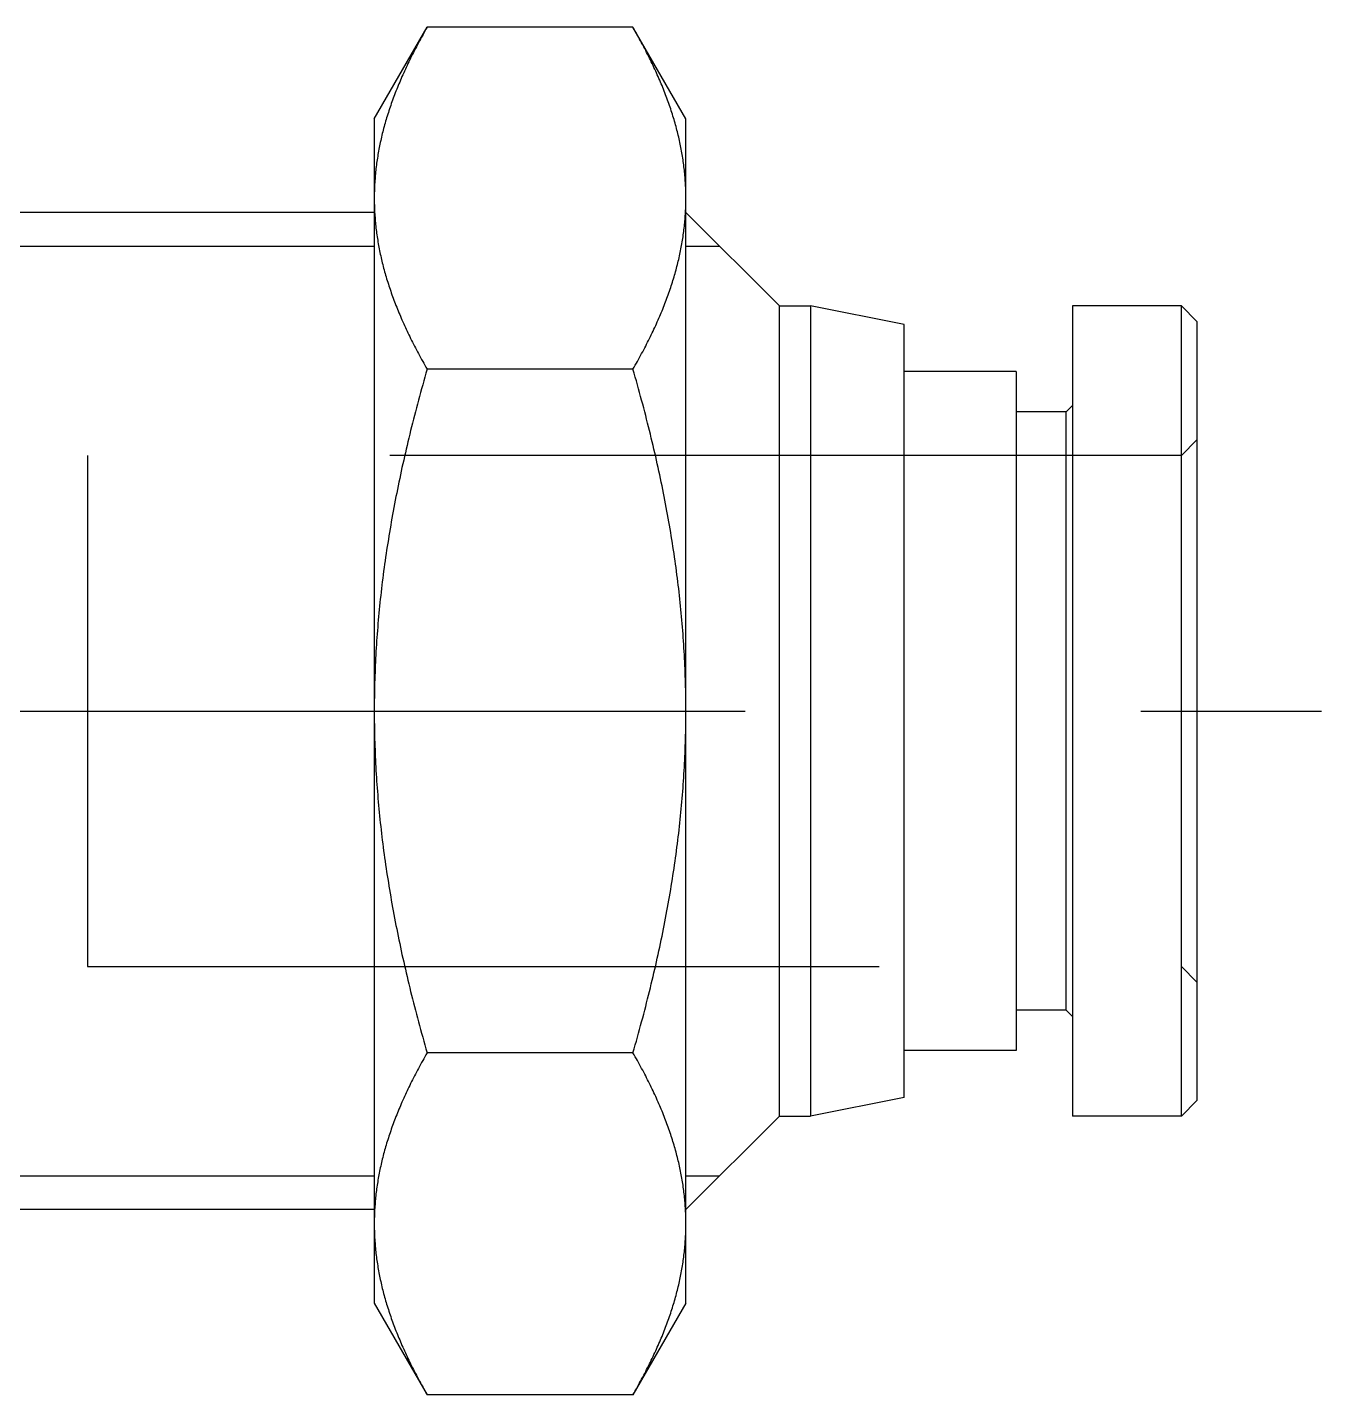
# Model space of a CAD drawing. Extents: x -4.4 to 71.4, y -28.5 to 13.
# Drawn here: x 18.23 to 39, y -10.97 to 10.97 of the extents above; entities that cross this region are included whole.
import ezdxf

# ---------------------------------------------------------------- set-up
doc = ezdxf.new("R2010")
doc.units = 0
doc.linetypes.add('CENTER', pattern=[50.8, 31.75, -6.35, 6.35, -6.35])
doc.linetypes.add('DASHED', pattern=[19.05, 12.7, -6.35])
doc.layers.get('0').update_dxf_attribs({"linetype": 'CONTINUOUS'})
doc.layers.add('CENTER', color=1, linetype='CENTER')

msp = doc.modelspace()

# ---------------------------------------------------------------- linework, layer by layer
at = {"color": 7, "linetype": 'CONTINUOUS'}
for p, q in [((23.8, 9.5), (24.648, 10.97)), ((27.951, 10.97), (24.648, 10.97)), ((28.8, 9.5), (27.951, 10.97)), ((23.8, 9.5), (23.8, 8.227)), ((28.8, 8.227), (28.8, 9.5)), ((23.8, 8.227), (23.8, 0)), ((28.8, 0), (28.8, 8.227)), ((23.8, 8), (13.2, 8)), ((30.3, 6.5), (28.8, 8)), ((30.3, -6.5), (30.3, 6.5)), ((30.3, 6.5), (30.8, 6.5)), ((30.8, 6.5), (30.8, -6.5)), ((32.3, 6.2), (30.8, 6.5)), ((35, 6.5), (35, -6.5)), ((36.75, 6.5), (35, 6.5)), ((36.75, -6.5), (36.75, 6.5)), ((37, 6.25), (36.75, 6.5)), ((32.3, -6.2), (32.3, 6.2)), ((37, 6.25), (37, -6.25)), ((27.951, 5.485), (24.648, 5.485)), ((34.1, 5.45), (32.3, 5.45)), ((34.1, 5.45), (34.1, -5.45)), ((34.9, 4.8), (35, 4.9)), ((34.9, 4.8), (34.1, 4.8)), ((34.9, -4.8), (34.9, 4.8)), ((23.8, 0), (23.8, -8.227)), ((28.8, -8.227), (28.8, 0)), ((34.9, -4.8), (34.1, -4.8)), ((34.9, -4.8), (35, -4.9)), ((27.951, -5.485), (24.648, -5.485)), ((34.1, -5.45), (32.3, -5.45)), ((32.3, -6.2), (30.8, -6.5)), ((37, -6.25), (36.75, -6.5)), ((30.3, -6.5), (28.8, -8)), ((30.3, -6.5), (30.8, -6.5)), ((36.75, -6.5), (35, -6.5)), ((23.8, -8), (13.2, -8)), ((23.8, -8.227), (23.8, -9.5)), ((28.8, -9.5), (28.8, -8.227)), ((23.8, -9.5), (24.648, -10.97)), ((28.8, -9.5), (27.951, -10.97)), ((27.951, -10.97), (24.648, -10.97))]:
    msp.add_line(p, q, dxfattribs=at)
at = {"color": 3, "linetype": 'CONTINUOUS'}
for p, q in [((13.2, 7.459), (23.8, 7.459)), ((28.8, 7.459), (29.341, 7.459)), ((13.2, -7.458), (23.8, -7.458)), ((28.8, -7.458), (29.341, -7.458))]:
    msp.add_line(p, q, dxfattribs=at)
at = {"color": 3, "linetype": 'DASHED'}
for p, q in [((37, 4.35), (36.75, 4.1)), ((19.2, 4.1), (19.2, -4.1)), ((36.75, 4.1), (19.2, 4.1)), ((19.2, -4.1), (36.75, -4.1)), ((36.75, -4.1), (37, -4.35))]:
    msp.add_line(p, q, dxfattribs=at)
at = {"color": 7}
for points in [[(24.648, 10.97, 0), (24.63, 10.938, 0), (24.613, 10.907, 0), (24.595, 10.876, 0), (24.577, 10.844, 0), (24.56, 10.813, 0), (24.543, 10.782, 0), (24.526, 10.751, 0), (24.51, 10.721, 0), (24.493, 10.69, 0), (24.477, 10.659, 0), (24.461, 10.629, 0), (24.445, 10.598, 0), (24.43, 10.568, 0), (24.414, 10.538, 0), (24.399, 10.507, 0), (24.384, 10.477, 0), (24.369, 10.447, 0), (24.355, 10.417, 0), (24.34, 10.387, 0), (24.326, 10.358, 0), (24.312, 10.328, 0), (24.299, 10.298, 0), (24.285, 10.269, 0), (24.272, 10.239, 0), (24.259, 10.21, 0), (24.245, 10.18, 0), (24.233, 10.151, 0), (24.22, 10.121, 0), (24.208, 10.092, 0), (24.195, 10.063, 0), (24.183, 10.034, 0), (24.172, 10.005, 0), (24.16, 9.976, 0), (24.148, 9.947, 0), (24.137, 9.918, 0), (24.126, 9.889, 0), (24.115, 9.86, 0), (24.105, 9.832, 0), (24.094, 9.803, 0), (24.084, 9.774, 0), (24.073, 9.746, 0), (24.064, 9.717, 0), (24.054, 9.689, 0), (24.044, 9.66, 0), (24.035, 9.632, 0), (24.026, 9.603, 0), (24.017, 9.575, 0), (24.008, 9.547, 0), (23.999, 9.518, 0), (23.991, 9.49, 0), (23.982, 9.462, 0), (23.974, 9.433, 0), (23.966, 9.405, 0), (23.958, 9.377, 0), (23.951, 9.349, 0), (23.944, 9.321, 0), (23.936, 9.293, 0), (23.929, 9.265, 0), (23.922, 9.237, 0), (23.916, 9.209, 0), (23.909, 9.181, 0), (23.903, 9.152, 0), (23.897, 9.124, 0), (23.891, 9.097, 0), (23.885, 9.069, 0), (23.88, 9.041, 0), (23.875, 9.013, 0), (23.869, 8.985, 0), (23.864, 8.957, 0), (23.86, 8.929, 0), (23.855, 8.901, 0), (23.85, 8.873, 0), (23.846, 8.845, 0), (23.842, 8.817, 0), (23.838, 8.789, 0), (23.834, 8.761, 0), (23.831, 8.733, 0), (23.828, 8.705, 0), (23.825, 8.677, 0), (23.822, 8.649, 0), (23.819, 8.621, 0), (23.816, 8.593, 0), (23.814, 8.565, 0), (23.812, 8.537, 0), (23.81, 8.509, 0), (23.808, 8.481, 0), (23.806, 8.453, 0), (23.805, 8.425, 0), (23.803, 8.397, 0), (23.802, 8.368, 0), (23.802, 8.34, 0), (23.801, 8.312, 0), (23.8, 8.284, 0), (23.8, 8.256, 0), (23.8, 8.227, 0)], [(28.8, 8.227, 0), (28.8, 8.256, 0), (28.8, 8.284, 0), (28.799, 8.312, 0), (28.798, 8.34, 0), (28.798, 8.368, 0), (28.797, 8.397, 0), (28.795, 8.425, 0), (28.794, 8.453, 0), (28.792, 8.481, 0), (28.79, 8.509, 0), (28.788, 8.537, 0), (28.786, 8.565, 0), (28.784, 8.593, 0), (28.781, 8.621, 0), (28.778, 8.649, 0), (28.775, 8.677, 0), (28.772, 8.705, 0), (28.769, 8.733, 0), (28.765, 8.761, 0), (28.762, 8.789, 0), (28.758, 8.817, 0), (28.754, 8.845, 0), (28.75, 8.873, 0), (28.745, 8.901, 0), (28.741, 8.929, 0), (28.736, 8.957, 0), (28.731, 8.985, 0), (28.726, 9.013, 0), (28.72, 9.041, 0), (28.715, 9.069, 0), (28.709, 9.097, 0), (28.703, 9.124, 0), (28.697, 9.152, 0), (28.691, 9.181, 0), (28.684, 9.209, 0), (28.677, 9.237, 0), (28.671, 9.265, 0), (28.664, 9.293, 0), (28.657, 9.321, 0), (28.649, 9.349, 0), (28.642, 9.377, 0), (28.634, 9.405, 0), (28.626, 9.433, 0), (28.618, 9.462, 0), (28.61, 9.49, 0), (28.601, 9.518, 0), (28.592, 9.547, 0), (28.584, 9.575, 0), (28.575, 9.603, 0), (28.565, 9.632, 0), (28.556, 9.66, 0), (28.546, 9.689, 0), (28.537, 9.717, 0), (28.526, 9.746, 0), (28.516, 9.774, 0), (28.506, 9.803, 0), (28.495, 9.832, 0), (28.485, 9.86, 0), (28.474, 9.889, 0), (28.463, 9.918, 0), (28.452, 9.947, 0), (28.44, 9.976, 0), (28.428, 10.005, 0), (28.417, 10.034, 0), (28.405, 10.063, 0), (28.392, 10.092, 0), (28.38, 10.121, 0), (28.367, 10.151, 0), (28.355, 10.18, 0), (28.341, 10.21, 0), (28.328, 10.239, 0), (28.315, 10.269, 0), (28.301, 10.298, 0), (28.288, 10.328, 0), (28.274, 10.358, 0), (28.259, 10.387, 0), (28.245, 10.417, 0), (28.23, 10.447, 0), (28.216, 10.477, 0), (28.201, 10.507, 0), (28.186, 10.538, 0), (28.17, 10.568, 0), (28.155, 10.598, 0), (28.139, 10.629, 0), (28.123, 10.659, 0), (28.107, 10.69, 0), (28.09, 10.721, 0), (28.074, 10.751, 0), (28.057, 10.782, 0), (28.04, 10.813, 0), (28.023, 10.844, 0), (28.005, 10.876, 0), (27.988, 10.907, 0), (27.97, 10.938, 0), (27.951, 10.97, 0)], [(23.8, 8.227, 0), (23.8, 8.199, 0), (23.8, 8.171, 0), (23.801, 8.142, 0), (23.802, 8.114, 0), (23.802, 8.086, 0), (23.803, 8.058, 0), (23.805, 8.03, 0), (23.806, 8.002, 0), (23.808, 7.973, 0), (23.81, 7.945, 0), (23.812, 7.917, 0), (23.814, 7.889, 0), (23.816, 7.861, 0), (23.819, 7.833, 0), (23.822, 7.805, 0), (23.825, 7.777, 0), (23.828, 7.749, 0), (23.831, 7.721, 0), (23.834, 7.693, 0), (23.838, 7.665, 0), (23.842, 7.638, 0), (23.846, 7.61, 0), (23.85, 7.582, 0), (23.855, 7.554, 0), (23.86, 7.526, 0), (23.864, 7.498, 0), (23.869, 7.47, 0), (23.875, 7.442, 0), (23.88, 7.414, 0), (23.885, 7.386, 0), (23.891, 7.358, 0), (23.897, 7.33, 0), (23.903, 7.302, 0), (23.909, 7.274, 0), (23.916, 7.246, 0), (23.922, 7.218, 0), (23.929, 7.19, 0), (23.936, 7.162, 0), (23.944, 7.134, 0), (23.951, 7.106, 0), (23.958, 7.077, 0), (23.966, 7.049, 0), (23.974, 7.021, 0), (23.982, 6.993, 0), (23.991, 6.965, 0), (23.999, 6.936, 0), (24.008, 6.908, 0), (24.017, 6.88, 0), (24.026, 6.851, 0), (24.035, 6.823, 0), (24.044, 6.794, 0), (24.054, 6.766, 0), (24.064, 6.737, 0), (24.073, 6.709, 0), (24.084, 6.68, 0), (24.094, 6.651, 0), (24.105, 6.623, 0), (24.115, 6.594, 0), (24.126, 6.565, 0), (24.137, 6.536, 0), (24.148, 6.507, 0), (24.16, 6.479, 0), (24.172, 6.45, 0), (24.183, 6.42, 0), (24.195, 6.391, 0), (24.208, 6.362, 0), (24.22, 6.333, 0), (24.233, 6.304, 0), (24.245, 6.274, 0), (24.259, 6.245, 0), (24.272, 6.215, 0), (24.285, 6.186, 0), (24.299, 6.156, 0), (24.312, 6.127, 0), (24.326, 6.097, 0), (24.34, 6.067, 0), (24.355, 6.037, 0), (24.369, 6.007, 0), (24.384, 5.977, 0), (24.399, 5.947, 0), (24.414, 5.917, 0), (24.43, 5.887, 0), (24.445, 5.856, 0), (24.461, 5.826, 0), (24.477, 5.795, 0), (24.493, 5.765, 0), (24.51, 5.734, 0), (24.526, 5.703, 0), (24.543, 5.672, 0), (24.56, 5.641, 0), (24.577, 5.61, 0), (24.595, 5.579, 0), (24.613, 5.548, 0), (24.63, 5.516, 0), (24.648, 5.485, 0)], [(27.951, 5.485, 0), (27.97, 5.516, 0), (27.988, 5.548, 0), (28.005, 5.579, 0), (28.023, 5.61, 0), (28.04, 5.641, 0), (28.057, 5.672, 0), (28.074, 5.703, 0), (28.09, 5.734, 0), (28.107, 5.765, 0), (28.123, 5.795, 0), (28.139, 5.826, 0), (28.155, 5.856, 0), (28.17, 5.887, 0), (28.186, 5.917, 0), (28.201, 5.947, 0), (28.216, 5.977, 0), (28.23, 6.007, 0), (28.245, 6.037, 0), (28.259, 6.067, 0), (28.274, 6.097, 0), (28.288, 6.127, 0), (28.301, 6.156, 0), (28.315, 6.186, 0), (28.328, 6.215, 0), (28.341, 6.245, 0), (28.355, 6.274, 0), (28.367, 6.304, 0), (28.38, 6.333, 0), (28.392, 6.362, 0), (28.405, 6.391, 0), (28.417, 6.42, 0), (28.428, 6.45, 0), (28.44, 6.479, 0), (28.452, 6.507, 0), (28.463, 6.536, 0), (28.474, 6.565, 0), (28.485, 6.594, 0), (28.495, 6.623, 0), (28.506, 6.651, 0), (28.516, 6.68, 0), (28.526, 6.709, 0), (28.537, 6.737, 0), (28.546, 6.766, 0), (28.556, 6.794, 0), (28.565, 6.823, 0), (28.575, 6.851, 0), (28.584, 6.88, 0), (28.592, 6.908, 0), (28.601, 6.936, 0), (28.61, 6.965, 0), (28.618, 6.993, 0), (28.626, 7.021, 0), (28.634, 7.049, 0), (28.642, 7.077, 0), (28.649, 7.106, 0), (28.657, 7.134, 0), (28.664, 7.162, 0), (28.671, 7.19, 0), (28.677, 7.218, 0), (28.684, 7.246, 0), (28.691, 7.274, 0), (28.697, 7.302, 0), (28.703, 7.33, 0), (28.709, 7.358, 0), (28.715, 7.386, 0), (28.72, 7.414, 0), (28.726, 7.442, 0), (28.731, 7.47, 0), (28.736, 7.498, 0), (28.741, 7.526, 0), (28.745, 7.554, 0), (28.75, 7.582, 0), (28.754, 7.61, 0), (28.758, 7.638, 0), (28.762, 7.665, 0), (28.765, 7.693, 0), (28.769, 7.721, 0), (28.772, 7.749, 0), (28.775, 7.777, 0), (28.778, 7.805, 0), (28.781, 7.833, 0), (28.784, 7.861, 0), (28.786, 7.889, 0), (28.788, 7.917, 0), (28.79, 7.945, 0), (28.792, 7.973, 0), (28.794, 8.002, 0), (28.795, 8.03, 0), (28.797, 8.058, 0), (28.798, 8.086, 0), (28.798, 8.114, 0), (28.799, 8.142, 0), (28.8, 8.171, 0), (28.8, 8.199, 0), (28.8, 8.227, 0)], [(24.648, 5.485, 0), (24.63, 5.422, 0), (24.613, 5.359, 0), (24.595, 5.297, 0), (24.577, 5.234, 0), (24.56, 5.172, 0), (24.543, 5.11, 0), (24.526, 5.048, 0), (24.51, 4.987, 0), (24.493, 4.925, 0), (24.477, 4.864, 0), (24.461, 4.803, 0), (24.445, 4.742, 0), (24.43, 4.681, 0), (24.414, 4.621, 0), (24.399, 4.56, 0), (24.384, 4.5, 0), (24.369, 4.44, 0), (24.355, 4.38, 0), (24.34, 4.32, 0), (24.326, 4.261, 0), (24.312, 4.201, 0), (24.299, 4.142, 0), (24.285, 4.083, 0), (24.272, 4.024, 0), (24.259, 3.965, 0), (24.245, 3.906, 0), (24.233, 3.847, 0), (24.22, 3.789, 0), (24.208, 3.73, 0), (24.195, 3.672, 0), (24.183, 3.614, 0), (24.172, 3.555, 0), (24.16, 3.497, 0), (24.148, 3.44, 0), (24.137, 3.382, 0), (24.126, 3.324, 0), (24.115, 3.266, 0), (24.105, 3.209, 0), (24.094, 3.152, 0), (24.084, 3.094, 0), (24.073, 3.037, 0), (24.064, 2.98, 0), (24.054, 2.923, 0), (24.044, 2.866, 0), (24.035, 2.809, 0), (24.026, 2.752, 0), (24.017, 2.695, 0), (24.008, 2.639, 0), (23.999, 2.582, 0), (23.991, 2.525, 0), (23.982, 2.469, 0), (23.974, 2.412, 0), (23.966, 2.356, 0), (23.958, 2.3, 0), (23.951, 2.243, 0), (23.944, 2.187, 0), (23.936, 2.131, 0), (23.929, 2.075, 0), (23.922, 2.019, 0), (23.916, 1.963, 0), (23.909, 1.907, 0), (23.903, 1.851, 0), (23.897, 1.795, 0), (23.891, 1.739, 0), (23.885, 1.683, 0), (23.88, 1.627, 0), (23.875, 1.571, 0), (23.869, 1.515, 0), (23.864, 1.459, 0), (23.86, 1.403, 0), (23.855, 1.347, 0), (23.85, 1.291, 0), (23.846, 1.235, 0), (23.842, 1.179, 0), (23.838, 1.124, 0), (23.834, 1.068, 0), (23.831, 1.012, 0), (23.828, 0.956, 0), (23.825, 0.9, 0), (23.822, 0.844, 0), (23.819, 0.788, 0), (23.816, 0.732, 0), (23.814, 0.676, 0), (23.812, 0.62, 0), (23.81, 0.564, 0), (23.808, 0.508, 0), (23.806, 0.451, 0), (23.805, 0.395, 0), (23.803, 0.339, 0), (23.802, 0.283, 0), (23.802, 0.226, 0), (23.801, 0.17, 0), (23.8, 0.113, 0), (23.8, 0.057, 0), (23.8, 0, 0)], [(28.8, 0, 0), (28.8, 0.057, 0), (28.8, 0.113, 0), (28.799, 0.17, 0), (28.798, 0.226, 0), (28.798, 0.283, 0), (28.797, 0.339, 0), (28.795, 0.395, 0), (28.794, 0.451, 0), (28.792, 0.508, 0), (28.79, 0.564, 0), (28.788, 0.62, 0), (28.786, 0.676, 0), (28.784, 0.732, 0), (28.781, 0.788, 0), (28.778, 0.844, 0), (28.775, 0.9, 0), (28.772, 0.956, 0), (28.769, 1.012, 0), (28.765, 1.068, 0), (28.762, 1.124, 0), (28.758, 1.179, 0), (28.754, 1.235, 0), (28.75, 1.291, 0), (28.745, 1.347, 0), (28.741, 1.403, 0), (28.736, 1.459, 0), (28.731, 1.515, 0), (28.726, 1.571, 0), (28.72, 1.627, 0), (28.715, 1.683, 0), (28.709, 1.739, 0), (28.703, 1.795, 0), (28.697, 1.851, 0), (28.691, 1.907, 0), (28.684, 1.963, 0), (28.677, 2.019, 0), (28.671, 2.075, 0), (28.664, 2.131, 0), (28.657, 2.187, 0), (28.649, 2.243, 0), (28.642, 2.3, 0), (28.634, 2.356, 0), (28.626, 2.412, 0), (28.618, 2.469, 0), (28.61, 2.525, 0), (28.601, 2.582, 0), (28.592, 2.639, 0), (28.584, 2.695, 0), (28.575, 2.752, 0), (28.565, 2.809, 0), (28.556, 2.866, 0), (28.546, 2.923, 0), (28.537, 2.98, 0), (28.526, 3.037, 0), (28.516, 3.094, 0), (28.506, 3.152, 0), (28.495, 3.209, 0), (28.485, 3.266, 0), (28.474, 3.324, 0), (28.463, 3.382, 0), (28.452, 3.44, 0), (28.44, 3.497, 0), (28.428, 3.555, 0), (28.417, 3.614, 0), (28.405, 3.672, 0), (28.392, 3.73, 0), (28.38, 3.789, 0), (28.367, 3.847, 0), (28.355, 3.906, 0), (28.341, 3.965, 0), (28.328, 4.024, 0), (28.315, 4.083, 0), (28.301, 4.142, 0), (28.288, 4.201, 0), (28.274, 4.261, 0), (28.259, 4.32, 0), (28.245, 4.38, 0), (28.23, 4.44, 0), (28.216, 4.5, 0), (28.201, 4.56, 0), (28.186, 4.621, 0), (28.17, 4.681, 0), (28.155, 4.742, 0), (28.139, 4.803, 0), (28.123, 4.864, 0), (28.107, 4.925, 0), (28.09, 4.987, 0), (28.074, 5.048, 0), (28.057, 5.11, 0), (28.04, 5.172, 0), (28.023, 5.234, 0), (28.005, 5.297, 0), (27.988, 5.359, 0), (27.97, 5.422, 0), (27.951, 5.485, 0)], [(23.8, 0, 0), (23.8, -0.057, 0), (23.8, -0.113, 0), (23.801, -0.17, 0), (23.802, -0.226, 0), (23.802, -0.283, 0), (23.803, -0.339, 0), (23.805, -0.395, 0), (23.806, -0.451, 0), (23.808, -0.508, 0), (23.81, -0.564, 0), (23.812, -0.62, 0), (23.814, -0.676, 0), (23.816, -0.732, 0), (23.819, -0.788, 0), (23.822, -0.844, 0), (23.825, -0.9, 0), (23.828, -0.956, 0), (23.831, -1.012, 0), (23.834, -1.068, 0), (23.838, -1.124, 0), (23.842, -1.179, 0), (23.846, -1.235, 0), (23.85, -1.291, 0), (23.855, -1.347, 0), (23.86, -1.403, 0), (23.864, -1.459, 0), (23.869, -1.515, 0), (23.875, -1.571, 0), (23.88, -1.627, 0), (23.885, -1.683, 0), (23.891, -1.739, 0), (23.897, -1.795, 0), (23.903, -1.851, 0), (23.909, -1.907, 0), (23.916, -1.963, 0), (23.922, -2.019, 0), (23.929, -2.075, 0), (23.936, -2.131, 0), (23.944, -2.187, 0), (23.951, -2.243, 0), (23.958, -2.3, 0), (23.966, -2.356, 0), (23.974, -2.412, 0), (23.982, -2.469, 0), (23.991, -2.525, 0), (23.999, -2.582, 0), (24.008, -2.639, 0), (24.017, -2.695, 0), (24.026, -2.752, 0), (24.035, -2.809, 0), (24.044, -2.866, 0), (24.054, -2.923, 0), (24.064, -2.98, 0), (24.073, -3.037, 0), (24.084, -3.094, 0), (24.094, -3.152, 0), (24.105, -3.209, 0), (24.115, -3.266, 0), (24.126, -3.324, 0), (24.137, -3.382, 0), (24.148, -3.44, 0), (24.16, -3.497, 0), (24.172, -3.555, 0), (24.183, -3.614, 0), (24.195, -3.672, 0), (24.208, -3.73, 0), (24.22, -3.789, 0), (24.233, -3.847, 0), (24.245, -3.906, 0), (24.259, -3.965, 0), (24.272, -4.024, 0), (24.285, -4.083, 0), (24.299, -4.142, 0), (24.312, -4.201, 0), (24.326, -4.261, 0), (24.34, -4.32, 0), (24.355, -4.38, 0), (24.369, -4.44, 0), (24.384, -4.5, 0), (24.399, -4.56, 0), (24.414, -4.621, 0), (24.43, -4.681, 0), (24.445, -4.742, 0), (24.461, -4.803, 0), (24.477, -4.864, 0), (24.493, -4.925, 0), (24.51, -4.987, 0), (24.526, -5.048, 0), (24.543, -5.11, 0), (24.56, -5.172, 0), (24.577, -5.234, 0), (24.595, -5.297, 0), (24.613, -5.359, 0), (24.63, -5.422, 0), (24.648, -5.485, 0)], [(27.951, -5.485, 0), (27.97, -5.422, 0), (27.988, -5.359, 0), (28.005, -5.297, 0), (28.023, -5.234, 0), (28.04, -5.172, 0), (28.057, -5.11, 0), (28.074, -5.048, 0), (28.09, -4.987, 0), (28.107, -4.925, 0), (28.123, -4.864, 0), (28.139, -4.803, 0), (28.155, -4.742, 0), (28.17, -4.681, 0), (28.186, -4.621, 0), (28.201, -4.56, 0), (28.216, -4.5, 0), (28.23, -4.44, 0), (28.245, -4.38, 0), (28.259, -4.32, 0), (28.274, -4.261, 0), (28.288, -4.201, 0), (28.301, -4.142, 0), (28.315, -4.083, 0), (28.328, -4.024, 0), (28.341, -3.965, 0), (28.355, -3.906, 0), (28.367, -3.847, 0), (28.38, -3.789, 0), (28.392, -3.73, 0), (28.405, -3.672, 0), (28.417, -3.614, 0), (28.428, -3.555, 0), (28.44, -3.497, 0), (28.452, -3.44, 0), (28.463, -3.382, 0), (28.474, -3.324, 0), (28.485, -3.266, 0), (28.495, -3.209, 0), (28.506, -3.152, 0), (28.516, -3.094, 0), (28.526, -3.037, 0), (28.537, -2.98, 0), (28.546, -2.923, 0), (28.556, -2.866, 0), (28.565, -2.809, 0), (28.575, -2.752, 0), (28.584, -2.695, 0), (28.592, -2.639, 0), (28.601, -2.582, 0), (28.61, -2.525, 0), (28.618, -2.469, 0), (28.626, -2.412, 0), (28.634, -2.356, 0), (28.642, -2.3, 0), (28.649, -2.243, 0), (28.657, -2.187, 0), (28.664, -2.131, 0), (28.671, -2.075, 0), (28.677, -2.019, 0), (28.684, -1.963, 0), (28.691, -1.907, 0), (28.697, -1.851, 0), (28.703, -1.795, 0), (28.709, -1.739, 0), (28.715, -1.683, 0), (28.72, -1.627, 0), (28.726, -1.571, 0), (28.731, -1.515, 0), (28.736, -1.459, 0), (28.741, -1.403, 0), (28.745, -1.347, 0), (28.75, -1.291, 0), (28.754, -1.235, 0), (28.758, -1.179, 0), (28.762, -1.124, 0), (28.765, -1.068, 0), (28.769, -1.012, 0), (28.772, -0.956, 0), (28.775, -0.9, 0), (28.778, -0.844, 0), (28.781, -0.788, 0), (28.784, -0.732, 0), (28.786, -0.676, 0), (28.788, -0.62, 0), (28.79, -0.564, 0), (28.792, -0.508, 0), (28.794, -0.451, 0), (28.795, -0.395, 0), (28.797, -0.339, 0), (28.798, -0.283, 0), (28.798, -0.226, 0), (28.799, -0.17, 0), (28.8, -0.113, 0), (28.8, -0.057, 0), (28.8, 0, 0)], [(24.648, -5.485, 0), (24.63, -5.516, 0), (24.613, -5.548, 0), (24.595, -5.579, 0), (24.577, -5.61, 0), (24.56, -5.641, 0), (24.543, -5.672, 0), (24.526, -5.703, 0), (24.51, -5.734, 0), (24.493, -5.765, 0), (24.477, -5.795, 0), (24.461, -5.826, 0), (24.445, -5.856, 0), (24.43, -5.887, 0), (24.414, -5.917, 0), (24.399, -5.947, 0), (24.384, -5.977, 0), (24.369, -6.007, 0), (24.355, -6.037, 0), (24.34, -6.067, 0), (24.326, -6.097, 0), (24.312, -6.127, 0), (24.299, -6.156, 0), (24.285, -6.186, 0), (24.272, -6.215, 0), (24.259, -6.245, 0), (24.245, -6.274, 0), (24.233, -6.304, 0), (24.22, -6.333, 0), (24.208, -6.362, 0), (24.195, -6.391, 0), (24.183, -6.42, 0), (24.172, -6.45, 0), (24.16, -6.479, 0), (24.148, -6.507, 0), (24.137, -6.536, 0), (24.126, -6.565, 0), (24.115, -6.594, 0), (24.105, -6.623, 0), (24.094, -6.651, 0), (24.084, -6.68, 0), (24.073, -6.709, 0), (24.064, -6.737, 0), (24.054, -6.766, 0), (24.044, -6.794, 0), (24.035, -6.823, 0), (24.026, -6.851, 0), (24.017, -6.88, 0), (24.008, -6.908, 0), (23.999, -6.936, 0), (23.991, -6.965, 0), (23.982, -6.993, 0), (23.974, -7.021, 0), (23.966, -7.049, 0), (23.958, -7.077, 0), (23.951, -7.106, 0), (23.944, -7.134, 0), (23.936, -7.162, 0), (23.929, -7.19, 0), (23.922, -7.218, 0), (23.916, -7.246, 0), (23.909, -7.274, 0), (23.903, -7.302, 0), (23.897, -7.33, 0), (23.891, -7.358, 0), (23.885, -7.386, 0), (23.88, -7.414, 0), (23.875, -7.442, 0), (23.869, -7.47, 0), (23.864, -7.498, 0), (23.86, -7.526, 0), (23.855, -7.554, 0), (23.85, -7.582, 0), (23.846, -7.61, 0), (23.842, -7.638, 0), (23.838, -7.665, 0), (23.834, -7.693, 0), (23.831, -7.721, 0), (23.828, -7.749, 0), (23.825, -7.777, 0), (23.822, -7.805, 0), (23.819, -7.833, 0), (23.816, -7.861, 0), (23.814, -7.889, 0), (23.812, -7.917, 0), (23.81, -7.945, 0), (23.808, -7.973, 0), (23.806, -8.002, 0), (23.805, -8.03, 0), (23.803, -8.058, 0), (23.802, -8.086, 0), (23.802, -8.114, 0), (23.801, -8.142, 0), (23.8, -8.171, 0), (23.8, -8.199, 0), (23.8, -8.227, 0)], [(28.8, -8.227, 0), (28.8, -8.199, 0), (28.8, -8.171, 0), (28.799, -8.142, 0), (28.798, -8.114, 0), (28.798, -8.086, 0), (28.797, -8.058, 0), (28.795, -8.03, 0), (28.794, -8.002, 0), (28.792, -7.973, 0), (28.79, -7.945, 0), (28.788, -7.917, 0), (28.786, -7.889, 0), (28.784, -7.861, 0), (28.781, -7.833, 0), (28.778, -7.805, 0), (28.775, -7.777, 0), (28.772, -7.749, 0), (28.769, -7.721, 0), (28.765, -7.693, 0), (28.762, -7.665, 0), (28.758, -7.638, 0), (28.754, -7.61, 0), (28.75, -7.582, 0), (28.745, -7.554, 0), (28.741, -7.526, 0), (28.736, -7.498, 0), (28.731, -7.47, 0), (28.726, -7.442, 0), (28.72, -7.414, 0), (28.715, -7.386, 0), (28.709, -7.358, 0), (28.703, -7.33, 0), (28.697, -7.302, 0), (28.691, -7.274, 0), (28.684, -7.246, 0), (28.677, -7.218, 0), (28.671, -7.19, 0), (28.664, -7.162, 0), (28.657, -7.134, 0), (28.649, -7.106, 0), (28.642, -7.077, 0), (28.634, -7.049, 0), (28.626, -7.021, 0), (28.618, -6.993, 0), (28.61, -6.965, 0), (28.601, -6.936, 0), (28.592, -6.908, 0), (28.584, -6.88, 0), (28.575, -6.851, 0), (28.565, -6.823, 0), (28.556, -6.794, 0), (28.546, -6.766, 0), (28.537, -6.737, 0), (28.526, -6.709, 0), (28.516, -6.68, 0), (28.506, -6.651, 0), (28.495, -6.623, 0), (28.485, -6.594, 0), (28.474, -6.565, 0), (28.463, -6.536, 0), (28.452, -6.507, 0), (28.44, -6.479, 0), (28.428, -6.45, 0), (28.417, -6.42, 0), (28.405, -6.391, 0), (28.392, -6.362, 0), (28.38, -6.333, 0), (28.367, -6.304, 0), (28.355, -6.274, 0), (28.341, -6.245, 0), (28.328, -6.215, 0), (28.315, -6.186, 0), (28.301, -6.156, 0), (28.288, -6.127, 0), (28.274, -6.097, 0), (28.259, -6.067, 0), (28.245, -6.037, 0), (28.23, -6.007, 0), (28.216, -5.977, 0), (28.201, -5.947, 0), (28.186, -5.917, 0), (28.17, -5.887, 0), (28.155, -5.856, 0), (28.139, -5.826, 0), (28.123, -5.795, 0), (28.107, -5.765, 0), (28.09, -5.734, 0), (28.074, -5.703, 0), (28.057, -5.672, 0), (28.04, -5.641, 0), (28.023, -5.61, 0), (28.005, -5.579, 0), (27.988, -5.548, 0), (27.97, -5.516, 0), (27.951, -5.485, 0)], [(23.8, -8.227, 0), (23.8, -8.256, 0), (23.8, -8.284, 0), (23.801, -8.312, 0), (23.802, -8.34, 0), (23.802, -8.368, 0), (23.803, -8.397, 0), (23.805, -8.425, 0), (23.806, -8.453, 0), (23.808, -8.481, 0), (23.81, -8.509, 0), (23.812, -8.537, 0), (23.814, -8.565, 0), (23.816, -8.593, 0), (23.819, -8.621, 0), (23.822, -8.649, 0), (23.825, -8.677, 0), (23.828, -8.705, 0), (23.831, -8.733, 0), (23.834, -8.761, 0), (23.838, -8.789, 0), (23.842, -8.817, 0), (23.846, -8.845, 0), (23.85, -8.873, 0), (23.855, -8.901, 0), (23.86, -8.929, 0), (23.864, -8.957, 0), (23.869, -8.985, 0), (23.875, -9.013, 0), (23.88, -9.041, 0), (23.885, -9.069, 0), (23.891, -9.097, 0), (23.897, -9.124, 0), (23.903, -9.152, 0), (23.909, -9.181, 0), (23.916, -9.209, 0), (23.922, -9.237, 0), (23.929, -9.265, 0), (23.936, -9.293, 0), (23.944, -9.321, 0), (23.951, -9.349, 0), (23.958, -9.377, 0), (23.966, -9.405, 0), (23.974, -9.433, 0), (23.982, -9.462, 0), (23.991, -9.49, 0), (23.999, -9.518, 0), (24.008, -9.547, 0), (24.017, -9.575, 0), (24.026, -9.603, 0), (24.035, -9.632, 0), (24.044, -9.66, 0), (24.054, -9.689, 0), (24.064, -9.717, 0), (24.073, -9.746, 0), (24.084, -9.774, 0), (24.094, -9.803, 0), (24.105, -9.832, 0), (24.115, -9.86, 0), (24.126, -9.889, 0), (24.137, -9.918, 0), (24.148, -9.947, 0), (24.16, -9.976, 0), (24.172, -10.005, 0), (24.183, -10.034, 0), (24.195, -10.063, 0), (24.208, -10.092, 0), (24.22, -10.121, 0), (24.233, -10.151, 0), (24.245, -10.18, 0), (24.259, -10.21, 0), (24.272, -10.239, 0), (24.285, -10.269, 0), (24.299, -10.298, 0), (24.312, -10.328, 0), (24.326, -10.358, 0), (24.34, -10.387, 0), (24.355, -10.417, 0), (24.369, -10.447, 0), (24.384, -10.477, 0), (24.399, -10.507, 0), (24.414, -10.538, 0), (24.43, -10.568, 0), (24.445, -10.598, 0), (24.461, -10.629, 0), (24.477, -10.659, 0), (24.493, -10.69, 0), (24.51, -10.721, 0), (24.526, -10.751, 0), (24.543, -10.782, 0), (24.56, -10.813, 0), (24.577, -10.844, 0), (24.595, -10.876, 0), (24.613, -10.907, 0), (24.63, -10.938, 0), (24.648, -10.97, 0)], [(27.951, -10.97, 0), (27.97, -10.938, 0), (27.988, -10.907, 0), (28.005, -10.876, 0), (28.023, -10.844, 0), (28.04, -10.813, 0), (28.057, -10.782, 0), (28.074, -10.751, 0), (28.09, -10.721, 0), (28.107, -10.69, 0), (28.123, -10.659, 0), (28.139, -10.629, 0), (28.155, -10.598, 0), (28.17, -10.568, 0), (28.186, -10.538, 0), (28.201, -10.507, 0), (28.216, -10.477, 0), (28.23, -10.447, 0), (28.245, -10.417, 0), (28.259, -10.387, 0), (28.274, -10.358, 0), (28.288, -10.328, 0), (28.301, -10.298, 0), (28.315, -10.269, 0), (28.328, -10.239, 0), (28.341, -10.21, 0), (28.355, -10.18, 0), (28.367, -10.151, 0), (28.38, -10.121, 0), (28.392, -10.092, 0), (28.405, -10.063, 0), (28.417, -10.034, 0), (28.428, -10.005, 0), (28.44, -9.976, 0), (28.452, -9.947, 0), (28.463, -9.918, 0), (28.474, -9.889, 0), (28.485, -9.86, 0), (28.495, -9.832, 0), (28.506, -9.803, 0), (28.516, -9.774, 0), (28.526, -9.746, 0), (28.537, -9.717, 0), (28.546, -9.689, 0), (28.556, -9.66, 0), (28.565, -9.632, 0), (28.575, -9.603, 0), (28.584, -9.575, 0), (28.592, -9.547, 0), (28.601, -9.518, 0), (28.61, -9.49, 0), (28.618, -9.462, 0), (28.626, -9.433, 0), (28.634, -9.405, 0), (28.642, -9.377, 0), (28.649, -9.349, 0), (28.657, -9.321, 0), (28.664, -9.293, 0), (28.671, -9.265, 0), (28.677, -9.237, 0), (28.684, -9.209, 0), (28.691, -9.181, 0), (28.697, -9.152, 0), (28.703, -9.124, 0), (28.709, -9.097, 0), (28.715, -9.069, 0), (28.72, -9.041, 0), (28.726, -9.013, 0), (28.731, -8.985, 0), (28.736, -8.957, 0), (28.741, -8.929, 0), (28.745, -8.901, 0), (28.75, -8.873, 0), (28.754, -8.845, 0), (28.758, -8.817, 0), (28.762, -8.789, 0), (28.765, -8.761, 0), (28.769, -8.733, 0), (28.772, -8.705, 0), (28.775, -8.677, 0), (28.778, -8.649, 0), (28.781, -8.621, 0), (28.784, -8.593, 0), (28.786, -8.565, 0), (28.788, -8.537, 0), (28.79, -8.509, 0), (28.792, -8.481, 0), (28.794, -8.453, 0), (28.795, -8.425, 0), (28.797, -8.397, 0), (28.798, -8.368, 0), (28.798, -8.34, 0), (28.799, -8.312, 0), (28.8, -8.284, 0), (28.8, -8.256, 0), (28.8, -8.227, 0)]]:
    msp.add_polyline3d(points, dxfattribs=at)
at = {"layer": 'CENTER', "color": 1, "linetype": 'CENTER'}
msp.add_line((-2, 0), (39, 0), dxfattribs=at)

doc.saveas('drawing.dxf')
